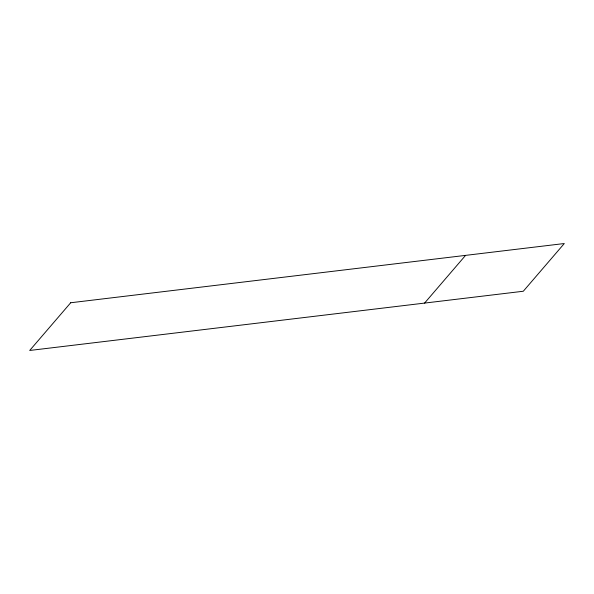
<?xml version="1.0" encoding="UTF-8"?>
<svg xmlns="http://www.w3.org/2000/svg" width="594" height="594" viewBox="0 0 594 594"><rect width="100%" height="100%" fill="white"/><g stroke="black" fill="none" stroke-linecap="round" stroke-linejoin="round"><path stroke-width="0.89" d="M424.584 303.096L465.577 255.375M70.701 302.754L29.7 350.467L523.299 291.246L564.3 243.533L70.701 302.754"/></g></svg>
